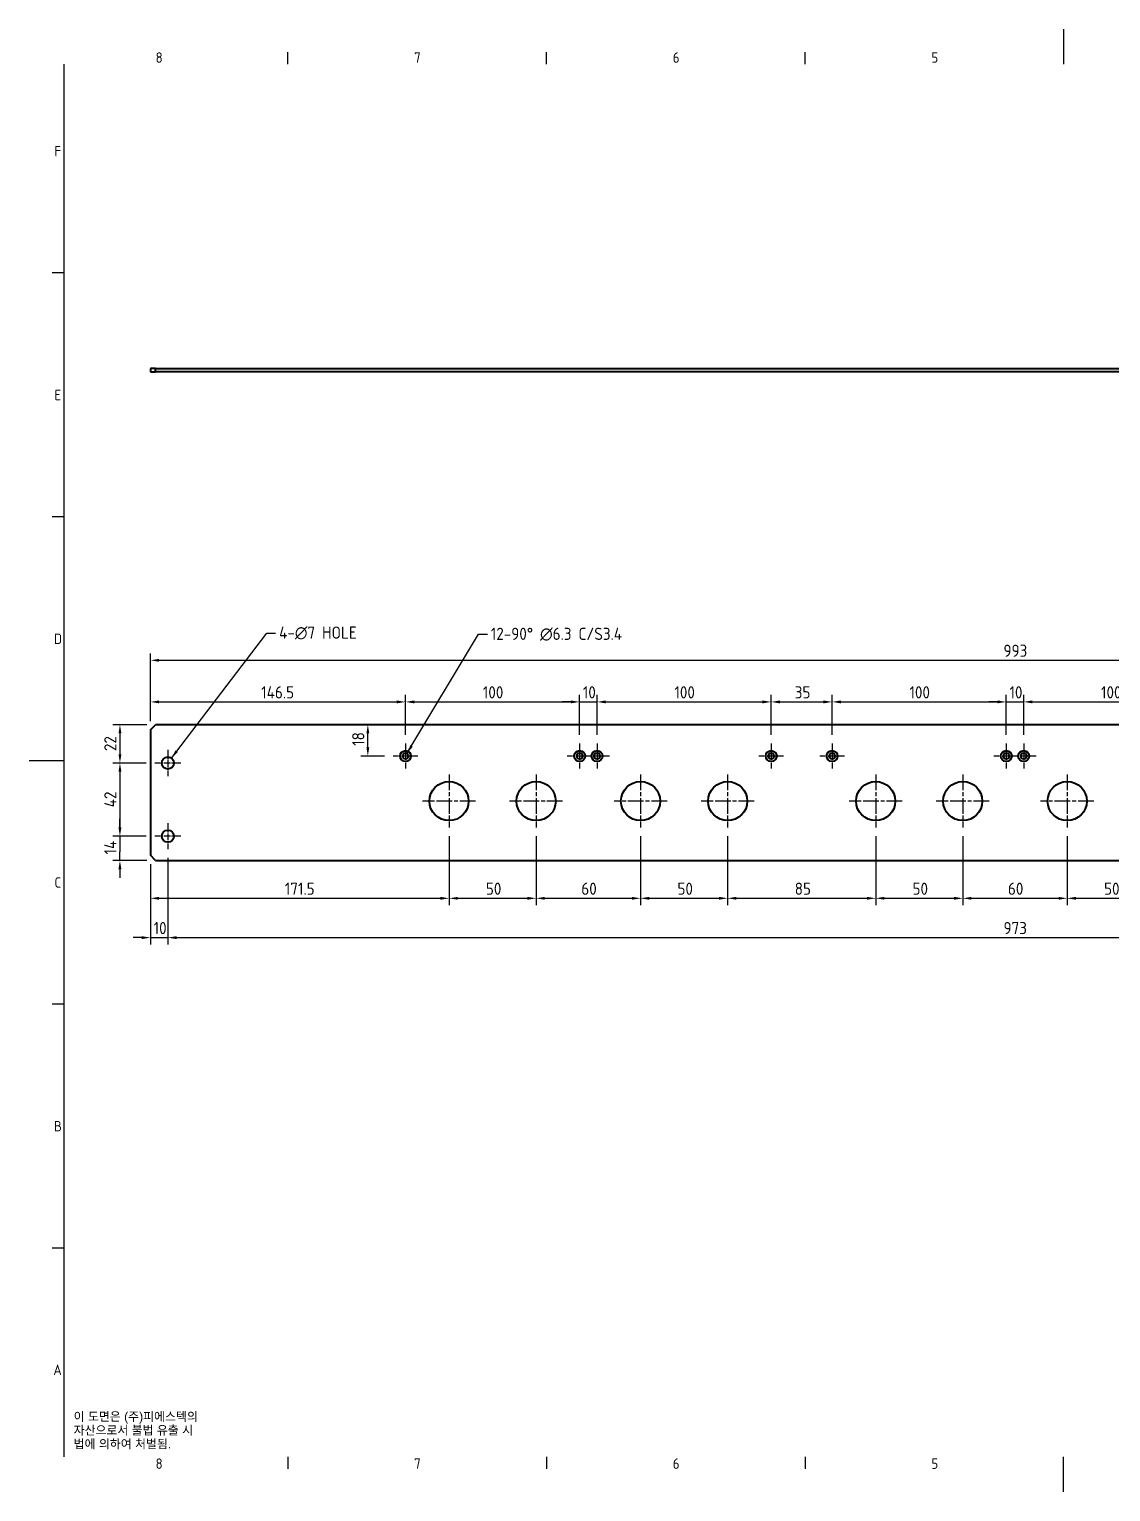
# Model space of a CAD drawing. Header units: millimetres. Extents: x 0 to 1188, y 0 to 840.
# Drawn here: x 0 to 621, y 0 to 840 of the extents above; entities that cross this region are included whole.
import ezdxf

# ---------------------------------------------------------------- set-up
doc = ezdxf.new("R2010")
doc.units = ezdxf.units.MM
doc.header["$LTSCALE"] = 2
doc.linetypes.add('CHAIN', pattern=[0.3543, 0.2362, -0.0295, 0.0591, -0.0295])
doc.layers.get('0').update_dxf_attribs({"color": 3, "lineweight": 25})
for name, color, linetype, lineweight in [('가시적인 것(ISO)', 3, 'Continuous', 40), ('경계(ISO)', 7, 'Continuous', 25), ('기호(ISO)', 5, 'Continuous', 25), ('중심 표식(ISO)', 1, 'Continuous', 25), ('치수(ISO)', 2, 'Continuous', 25)]:
    doc.layers.add(name, color=color, linetype=linetype, lineweight=lineweight)
doc.styles.add('문자 텍스트_PSTEK_POSCO', font='isocp.shx')
doc.styles.add('치수 텍스트_PSTEK_POSCO', font='isocp.shx')
doc.dimstyles.new('치수_PSTEK_POSCO', dxfattribs={"dimscale": 2, "dimtxt": 3.5, "dimasz": 2.5, "dimexe": 2, "dimexo": 2.5, "dimgap": 1, "dimtad": 1, "dimrnd": 1e-08, "dimdsep": 46, "dimtxsty": '치수 텍스트_PSTEK_POSCO', "dimcen": 0.09, "dimdle": 10, "dimclrd": 7, "dimclre": 7, "dimclrt": 2, "dimadec": 1, "dimazin": 2, "dimtfac": 1, "dimtmove": 0, "dimatfit": 3, "dimfxl": 0, "dimtolj": 1, "dimlwd": -1, "dimlwe": -1, "dimarcsym": 0})
doc.dimstyles.new('치수_PSTEK_POSCO$7', dxfattribs={"dimscale": 2, "dimtxt": 3.5, "dimasz": 2.5, "dimexe": 2, "dimexo": 2.5, "dimgap": 1, "dimtad": 1, "dimrnd": 1e-08, "dimdsep": 46, "dimtxsty": '치수 텍스트_PSTEK_POSCO', "dimcen": 0.09, "dimdle": 10, "dimclrd": 7, "dimclre": 7, "dimclrt": 2, "dimadec": 1, "dimazin": 2, "dimtfac": 1, "dimtmove": 0, "dimatfit": 3, "dimfxl": 0, "dimtolj": 1, "dimlwd": -1, "dimlwe": -1, "dimarcsym": 0})

# ---------------------------------------------------------------- blocks, each defined once
blk = doc.blocks.new('경계 Default Border')
at = {"layer": '경계(ISO)'}
for p, q in [((74.25, 410), (74.25, 413.4)), ((148.5, 410), (148.5, 413.4)), ((222.75, 410), (222.75, 413.4)), ((10, 350), (6.6, 350)), ((10, 280), (6.6, 280)), ((10, 140), (6.6, 140)), ((10, 70), (6.6, 70)), ((74.25, 10), (74.25, 6.6)), ((148.5, 10), (148.5, 6.6)), ((222.75, 10), (222.75, 6.6))]:
    blk.add_line(p, q, dxfattribs=at)
at = {"layer": '경계(ISO)', "flags": 128}
for points in [[(297, 420), (297, 410)], [(10, 10), (10, 410)], [(0, 210), (10, 210)], [(297, 0), (297, 10)]]:
    blk.add_lwpolyline(points, dxfattribs=at)
at = {"layer": '경계(ISO)', "color": 2, "char_height": 3, "attachment_point": 7, "style": '문자 텍스트_PSTEK_POSCO'}
for s, insert in [('8', (36.27, 410.37)), ('7', (110.52, 410.39)), ('6', (184.77, 410.37)), ('5', (259.02, 410.37)), ('F', (7.24, 383.5)), ('E', (7.24, 313.47)), ('D', (7.08, 243.47)), ('C', (7.24, 173.47)), ('B', (7.08, 103.47)), ('A', (6.91, 33.49)), ('8', (36.27, 6.57)), ('7', (110.52, 6.59)), ('6', (184.77, 6.57)), ('5', (259.02, 6.57))]:
    blk.add_mtext(s, dxfattribs=dict(at, insert=insert))
blk = doc.blocks.new('*D23')
at = {"layer": 'Defpoints', "color": 0}
for p in [(1062.58, 477.55), (69.58, 437.55), (1062.58, 437.55)]:
    blk.add_point(p, dxfattribs=at)
at = {"layer": '치수(ISO)', "color": 7}
for p, q in [((69.58, 442.55), (69.58, 481.55)), ((1062.58, 442.55), (1062.58, 481.55)), ((74.58, 477.55), (1057.58, 477.55))]:
    blk.add_line(p, q, dxfattribs=at)
for points in [[(74.58, 478.38), (74.58, 476.72), (69.58, 477.55)], [(1057.58, 478.38), (1057.58, 476.72), (1062.58, 477.55)]]:
    blk.add_solid(points, dxfattribs=at)
at = {"layer": '치수(ISO)', "color": 2, "insert": (559.47, 483.05), "char_height": 7, "attachment_point": 4, "style": '치수 텍스트_PSTEK_POSCO'}
blk.add_mtext('\\A1;993', dxfattribs=at)
blk = doc.blocks.new('*D24')
at = {"layer": 'Defpoints', "color": 0}
for p in [(72.58, 440.55), (52.08, 418.55), (72.08, 418.55)]:
    blk.add_point(p, dxfattribs=at)
at = {"layer": '치수(ISO)', "color": 7}
for p, q in [((67.58, 440.55), (48.08, 440.55)), ((52.08, 435.55), (52.08, 423.55)), ((67.08, 418.55), (48.08, 418.55))]:
    blk.add_line(p, q, dxfattribs=at)
for points in [[(51.24, 435.55), (52.91, 435.55), (52.08, 440.55)], [(51.24, 423.55), (52.91, 423.55), (52.08, 418.55)]]:
    blk.add_solid(points, dxfattribs=at)
at = {"layer": '치수(ISO)', "color": 2, "insert": (46.57, 425.4), "char_height": 7, "attachment_point": 4, "rotation": 90, "style": '치수 텍스트_PSTEK_POSCO'}
blk.add_mtext('\\A1;22', dxfattribs=at)
blk = doc.blocks.new('*D25')
at = {"layer": 'Defpoints', "color": 0}
for p in [(72.08, 418.55), (52.08, 376.55), (72.08, 376.55)]:
    blk.add_point(p, dxfattribs=at)
at = {"layer": '치수(ISO)', "color": 7}
for p, q in [((67.08, 418.55), (48.08, 418.55)), ((52.08, 413.55), (52.08, 381.55)), ((67.08, 376.55), (48.08, 376.55))]:
    blk.add_line(p, q, dxfattribs=at)
for points in [[(51.24, 413.55), (52.91, 413.55), (52.08, 418.55)], [(51.24, 381.55), (52.91, 381.55), (52.08, 376.55)]]:
    blk.add_solid(points, dxfattribs=at)
at = {"layer": '치수(ISO)', "color": 2, "insert": (46.57, 393.14), "char_height": 7, "attachment_point": 4, "rotation": 90, "style": '치수 텍스트_PSTEK_POSCO'}
blk.add_mtext('\\A1;42', dxfattribs=at)
blk = doc.blocks.new('*D26')
at = {"layer": 'Defpoints', "color": 0}
for p in [(72.08, 376.55), (52.08, 362.55), (72.58, 362.55)]:
    blk.add_point(p, dxfattribs=at)
at = {"layer": '치수(ISO)', "color": 7}
for p, q in [((52.08, 381.55), (52.08, 386.55)), ((67.08, 376.55), (48.08, 376.55)), ((52.08, 376.55), (52.08, 371.55)), ((52.08, 371.55), (52.08, 367.55)), ((67.58, 362.55), (48.08, 362.55)), ((52.08, 362.55), (52.08, 367.55)), ((52.08, 357.55), (52.08, 352.55))]:
    blk.add_line(p, q, dxfattribs=at)
for points in [[(51.24, 381.55), (52.91, 381.55), (52.08, 376.55)], [(51.24, 357.55), (52.91, 357.55), (52.08, 362.55)]]:
    blk.add_solid(points, dxfattribs=at)
at = {"layer": '치수(ISO)', "color": 2, "insert": (46.58, 366.05), "char_height": 7, "attachment_point": 4, "rotation": 90, "style": '치수 텍스트_PSTEK_POSCO'}
blk.add_mtext('\\A1;14', dxfattribs=at)
blk = doc.blocks.new('*D27')
at = {"layer": 'Defpoints', "color": 0}
for p in [(69.58, 365.55), (79.58, 369.05), (79.58, 318.26)]:
    blk.add_point(p, dxfattribs=at)
at = {"layer": '치수(ISO)', "color": 7}
for p, q in [((79.58, 364.05), (79.58, 314.26)), ((69.58, 360.55), (69.58, 314.26)), ((64.58, 318.26), (59.58, 318.26)), ((69.58, 318.26), (79.58, 318.26)), ((84.58, 318.26), (89.58, 318.26))]:
    blk.add_line(p, q, dxfattribs=at)
for points in [[(64.58, 319.09), (64.58, 317.43), (69.58, 318.26)], [(84.58, 319.09), (84.58, 317.43), (79.58, 318.26)]]:
    blk.add_solid(points, dxfattribs=at)
at = {"layer": '치수(ISO)', "color": 2, "insert": (71.42, 323.76), "char_height": 7, "attachment_point": 4, "style": '치수 텍스트_PSTEK_POSCO'}
blk.add_mtext('\\A1;10', dxfattribs=at)
blk = doc.blocks.new('*D28')
at = {"layer": 'Defpoints', "color": 0}
for p in [(79.58, 369.05), (1052.58, 369.05), (1052.58, 318.26)]:
    blk.add_point(p, dxfattribs=at)
at = {"layer": '치수(ISO)', "color": 7}
for p, q in [((79.58, 364.05), (79.58, 314.26)), ((1052.58, 364.05), (1052.58, 314.26)), ((84.58, 318.26), (1047.58, 318.26))]:
    blk.add_line(p, q, dxfattribs=at)
for points in [[(84.58, 319.09), (84.58, 317.43), (79.58, 318.26)], [(1047.58, 319.09), (1047.58, 317.43), (1052.58, 318.26)]]:
    blk.add_solid(points, dxfattribs=at)
at = {"layer": '치수(ISO)', "color": 2, "insert": (559.49, 323.76), "char_height": 7, "attachment_point": 4, "style": '치수 텍스트_PSTEK_POSCO'}
blk.add_mtext('\\A1;973', dxfattribs=at)
blk = doc.blocks.new('*D32')
at = {"layer": 'Defpoints', "color": 0}
for p in [(138.05, 440.55), (194.44, 440.55), (208.93, 422.55)]:
    blk.add_point(p, dxfattribs=at)
at = {"layer": '치수(ISO)', "color": 7}
for p, q in [((194.44, 427.55), (194.44, 435.55)), ((203.93, 422.55), (190.44, 422.55))]:
    blk.add_line(p, q, dxfattribs=at)
for points in [[(193.61, 435.55), (195.27, 435.55), (194.44, 440.55)], [(193.61, 427.55), (195.27, 427.55), (194.44, 422.55)]]:
    blk.add_solid(points, dxfattribs=at)
at = {"layer": '치수(ISO)', "color": 2, "insert": (188.94, 428.4), "char_height": 7, "attachment_point": 4, "rotation": 90, "style": '치수 텍스트_PSTEK_POSCO'}
blk.add_mtext('\\A1;18', dxfattribs=at)
blk = doc.blocks.new('*D33')
at = {"layer": 'Defpoints', "color": 0}
for p in [(216.08, 453.65), (69.58, 437.55), (216.08, 429.7)]:
    blk.add_point(p, dxfattribs=at)
at = {"layer": '치수(ISO)', "color": 7}
for p, q in [((69.58, 442.55), (69.58, 457.65)), ((74.58, 453.65), (211.08, 453.65)), ((216.08, 434.7), (216.08, 457.65))]:
    blk.add_line(p, q, dxfattribs=at)
for points in [[(74.58, 454.49), (74.58, 452.82), (69.58, 453.65)], [(211.08, 454.49), (211.08, 452.82), (216.08, 453.65)]]:
    blk.add_solid(points, dxfattribs=at)
at = {"layer": '치수(ISO)', "color": 2, "insert": (133.21, 459.15), "char_height": 7, "attachment_point": 4, "style": '치수 텍스트_PSTEK_POSCO'}
blk.add_mtext('\\A1;146.5', dxfattribs=at)
blk = doc.blocks.new('*D34')
at = {"layer": 'Defpoints', "color": 0}
for p in [(316.08, 453.65), (216.08, 429.7), (316.08, 429.7)]:
    blk.add_point(p, dxfattribs=at)
at = {"layer": '치수(ISO)', "color": 7}
for p, q in [((216.08, 434.7), (216.08, 457.65)), ((221.08, 453.65), (311.08, 453.65)), ((316.08, 434.7), (316.08, 457.65))]:
    blk.add_line(p, q, dxfattribs=at)
for points in [[(221.08, 454.49), (221.08, 452.82), (216.08, 453.65)], [(311.08, 454.49), (311.08, 452.82), (316.08, 453.65)]]:
    blk.add_solid(points, dxfattribs=at)
at = {"layer": '치수(ISO)', "color": 2, "insert": (260.49, 459.15), "char_height": 7, "attachment_point": 4, "style": '치수 텍스트_PSTEK_POSCO'}
blk.add_mtext('\\A1;100', dxfattribs=at)
blk = doc.blocks.new('*D35')
at = {"layer": 'Defpoints', "color": 0}
for p in [(326.08, 453.65), (316.08, 429.7), (326.08, 429.7)]:
    blk.add_point(p, dxfattribs=at)
at = {"layer": '치수(ISO)', "color": 7}
for p, q in [((311.08, 453.65), (306.08, 453.65)), ((316.08, 434.7), (316.08, 457.65)), ((316.08, 453.65), (326.08, 453.65)), ((326.08, 434.7), (326.08, 457.65)), ((331.08, 453.65), (336.08, 453.65))]:
    blk.add_line(p, q, dxfattribs=at)
for points in [[(311.08, 454.49), (311.08, 452.82), (316.08, 453.65)], [(331.08, 454.49), (331.08, 452.82), (326.08, 453.65)]]:
    blk.add_solid(points, dxfattribs=at)
at = {"layer": '치수(ISO)', "color": 2, "insert": (317.92, 459.15), "char_height": 7, "attachment_point": 4, "style": '치수 텍스트_PSTEK_POSCO'}
blk.add_mtext('\\A1;10', dxfattribs=at)
blk = doc.blocks.new('*D36')
at = {"layer": 'Defpoints', "color": 0}
for p in [(426.08, 453.65), (326.08, 429.7), (426.08, 429.7)]:
    blk.add_point(p, dxfattribs=at)
at = {"layer": '치수(ISO)', "color": 7}
for p, q in [((326.08, 434.7), (326.08, 457.65)), ((331.08, 453.65), (421.08, 453.65)), ((426.08, 434.7), (426.08, 457.65))]:
    blk.add_line(p, q, dxfattribs=at)
for points in [[(331.08, 454.49), (331.08, 452.82), (326.08, 453.65)], [(421.08, 454.49), (421.08, 452.82), (426.08, 453.65)]]:
    blk.add_solid(points, dxfattribs=at)
at = {"layer": '치수(ISO)', "color": 2, "insert": (370.49, 459.15), "char_height": 7, "attachment_point": 4, "style": '치수 텍스트_PSTEK_POSCO'}
blk.add_mtext('\\A1;100', dxfattribs=at)
blk = doc.blocks.new('*D37')
at = {"layer": 'Defpoints', "color": 0}
for p in [(461.08, 453.65), (426.08, 429.7), (461.08, 429.7)]:
    blk.add_point(p, dxfattribs=at)
at = {"layer": '치수(ISO)', "color": 7}
for p, q in [((426.08, 434.7), (426.08, 457.65)), ((431.08, 453.65), (456.08, 453.65)), ((461.08, 434.7), (461.08, 457.65))]:
    blk.add_line(p, q, dxfattribs=at)
for points in [[(431.08, 454.49), (431.08, 452.82), (426.08, 453.65)], [(456.08, 454.49), (456.08, 452.82), (461.08, 453.65)]]:
    blk.add_solid(points, dxfattribs=at)
at = {"layer": '치수(ISO)', "color": 2, "insert": (439.6, 459.15), "char_height": 7, "attachment_point": 4, "style": '치수 텍스트_PSTEK_POSCO'}
blk.add_mtext('\\A1;35', dxfattribs=at)
blk = doc.blocks.new('*D38')
at = {"layer": 'Defpoints', "color": 0}
for p in [(561.08, 453.65), (461.08, 429.7), (561.08, 429.7)]:
    blk.add_point(p, dxfattribs=at)
at = {"layer": '치수(ISO)', "color": 7}
for p, q in [((461.08, 434.7), (461.08, 457.65)), ((466.08, 453.65), (556.08, 453.65)), ((561.08, 434.7), (561.08, 457.65))]:
    blk.add_line(p, q, dxfattribs=at)
for points in [[(466.08, 454.49), (466.08, 452.82), (461.08, 453.65)], [(556.08, 454.49), (556.08, 452.82), (561.08, 453.65)]]:
    blk.add_solid(points, dxfattribs=at)
at = {"layer": '치수(ISO)', "color": 2, "insert": (505.49, 459.15), "char_height": 7, "attachment_point": 4, "style": '치수 텍스트_PSTEK_POSCO'}
blk.add_mtext('\\A1;100', dxfattribs=at)
blk = doc.blocks.new('*D39')
at = {"layer": 'Defpoints', "color": 0}
for p in [(571.08, 453.65), (561.08, 429.7), (571.08, 429.7)]:
    blk.add_point(p, dxfattribs=at)
at = {"layer": '치수(ISO)', "color": 7}
for p, q in [((556.08, 453.65), (551.08, 453.65)), ((561.08, 434.7), (561.08, 457.65)), ((561.08, 453.65), (571.08, 453.65)), ((571.08, 434.7), (571.08, 457.65)), ((576.08, 453.65), (581.08, 453.65))]:
    blk.add_line(p, q, dxfattribs=at)
for points in [[(556.08, 454.49), (556.08, 452.82), (561.08, 453.65)], [(576.08, 454.49), (576.08, 452.82), (571.08, 453.65)]]:
    blk.add_solid(points, dxfattribs=at)
at = {"layer": '치수(ISO)', "color": 2, "insert": (562.92, 459.15), "char_height": 7, "attachment_point": 4, "style": '치수 텍스트_PSTEK_POSCO'}
blk.add_mtext('\\A1;10', dxfattribs=at)
blk = doc.blocks.new('*D40')
at = {"layer": 'Defpoints', "color": 0}
for p in [(671.08, 453.65), (571.08, 429.7), (671.08, 429.7)]:
    blk.add_point(p, dxfattribs=at)
at = {"layer": '치수(ISO)', "color": 7}
for p, q in [((571.08, 434.7), (571.08, 457.65)), ((576.08, 453.65), (666.08, 453.65)), ((671.08, 434.7), (671.08, 457.65))]:
    blk.add_line(p, q, dxfattribs=at)
for points in [[(576.08, 454.49), (576.08, 452.82), (571.08, 453.65)], [(666.08, 454.49), (666.08, 452.82), (671.08, 453.65)]]:
    blk.add_solid(points, dxfattribs=at)
at = {"layer": '치수(ISO)', "color": 2, "insert": (615.49, 459.15), "char_height": 7, "attachment_point": 4, "style": '치수 텍스트_PSTEK_POSCO'}
blk.add_mtext('\\A1;100', dxfattribs=at)
blk = doc.blocks.new('*D47')
at = {"layer": 'Defpoints', "color": 0}
for p in [(241.08, 381.45), (69.58, 365.55), (241.08, 340.85)]:
    blk.add_point(p, dxfattribs=at)
at = {"layer": '치수(ISO)', "color": 7}
for p, q in [((241.08, 376.45), (241.08, 336.85)), ((69.58, 360.55), (69.58, 336.85)), ((74.58, 340.85), (236.08, 340.85))]:
    blk.add_line(p, q, dxfattribs=at)
for points in [[(74.58, 341.69), (74.58, 340.02), (69.58, 340.85)], [(236.08, 341.69), (236.08, 340.02), (241.08, 340.85)]]:
    blk.add_solid(points, dxfattribs=at)
at = {"layer": '치수(ISO)', "color": 2, "insert": (146.76, 346.35), "char_height": 7, "attachment_point": 4, "style": '치수 텍스트_PSTEK_POSCO'}
blk.add_mtext('\\A1;171.5', dxfattribs=at)
blk = doc.blocks.new('*D48')
at = {"layer": 'Defpoints', "color": 0}
for p in [(241.08, 381.45), (291.08, 381.45), (291.08, 340.85)]:
    blk.add_point(p, dxfattribs=at)
at = {"layer": '치수(ISO)', "color": 7}
for p, q in [((241.08, 376.45), (241.08, 336.85)), ((291.08, 376.45), (291.08, 336.85)), ((246.08, 340.85), (286.08, 340.85))]:
    blk.add_line(p, q, dxfattribs=at)
for points in [[(246.08, 341.69), (246.08, 340.02), (241.08, 340.85)], [(286.08, 341.69), (286.08, 340.02), (291.08, 340.85)]]:
    blk.add_solid(points, dxfattribs=at)
at = {"layer": '치수(ISO)', "color": 2, "insert": (262.24, 346.35), "char_height": 7, "attachment_point": 4, "style": '치수 텍스트_PSTEK_POSCO'}
blk.add_mtext('\\A1;50', dxfattribs=at)
blk = doc.blocks.new('*D49')
at = {"layer": 'Defpoints', "color": 0}
for p in [(291.08, 381.45), (351.08, 381.45), (351.08, 340.85)]:
    blk.add_point(p, dxfattribs=at)
at = {"layer": '치수(ISO)', "color": 7}
for p, q in [((291.08, 376.45), (291.08, 336.85)), ((351.08, 376.45), (351.08, 336.85)), ((296.08, 340.85), (346.08, 340.85))]:
    blk.add_line(p, q, dxfattribs=at)
for points in [[(296.08, 341.69), (296.08, 340.02), (291.08, 340.85)], [(346.08, 341.69), (346.08, 340.02), (351.08, 340.85)]]:
    blk.add_solid(points, dxfattribs=at)
at = {"layer": '치수(ISO)', "color": 2, "insert": (317.03, 346.35), "char_height": 7, "attachment_point": 4, "style": '치수 텍스트_PSTEK_POSCO'}
blk.add_mtext('\\A1;60', dxfattribs=at)
blk = doc.blocks.new('*D50')
at = {"layer": 'Defpoints', "color": 0}
for p in [(351.08, 381.45), (401.08, 381.45), (401.08, 340.85)]:
    blk.add_point(p, dxfattribs=at)
at = {"layer": '치수(ISO)', "color": 7}
for p, q in [((351.08, 376.45), (351.08, 336.85)), ((401.08, 376.45), (401.08, 336.85)), ((356.08, 340.85), (396.08, 340.85))]:
    blk.add_line(p, q, dxfattribs=at)
for points in [[(356.08, 341.69), (356.08, 340.02), (351.08, 340.85)], [(396.08, 341.69), (396.08, 340.02), (401.08, 340.85)]]:
    blk.add_solid(points, dxfattribs=at)
at = {"layer": '치수(ISO)', "color": 2, "insert": (372.24, 346.35), "char_height": 7, "attachment_point": 4, "style": '치수 텍스트_PSTEK_POSCO'}
blk.add_mtext('\\A1;50', dxfattribs=at)
blk = doc.blocks.new('*D51')
at = {"layer": 'Defpoints', "color": 0}
for p in [(401.08, 381.45), (486.08, 381.45), (486.08, 340.85)]:
    blk.add_point(p, dxfattribs=at)
at = {"layer": '치수(ISO)', "color": 7}
for p, q in [((401.08, 376.45), (401.08, 336.85)), ((486.08, 376.45), (486.08, 336.85)), ((406.08, 340.85), (481.08, 340.85))]:
    blk.add_line(p, q, dxfattribs=at)
for points in [[(406.08, 341.69), (406.08, 340.02), (401.08, 340.85)], [(481.08, 341.69), (481.08, 340.02), (486.08, 340.85)]]:
    blk.add_solid(points, dxfattribs=at)
at = {"layer": '치수(ISO)', "color": 2, "insert": (439.6, 346.35), "char_height": 7, "attachment_point": 4, "style": '치수 텍스트_PSTEK_POSCO'}
blk.add_mtext('\\A1;85', dxfattribs=at)
blk = doc.blocks.new('*D52')
at = {"layer": 'Defpoints', "color": 0}
for p in [(486.08, 381.45), (536.08, 381.45), (536.08, 340.85)]:
    blk.add_point(p, dxfattribs=at)
at = {"layer": '치수(ISO)', "color": 7}
for p, q in [((486.08, 376.45), (486.08, 336.85)), ((536.08, 376.45), (536.08, 336.85)), ((491.08, 340.85), (531.08, 340.85))]:
    blk.add_line(p, q, dxfattribs=at)
for points in [[(491.08, 341.69), (491.08, 340.02), (486.08, 340.85)], [(531.08, 341.69), (531.08, 340.02), (536.08, 340.85)]]:
    blk.add_solid(points, dxfattribs=at)
at = {"layer": '치수(ISO)', "color": 2, "insert": (507.24, 346.35), "char_height": 7, "attachment_point": 4, "style": '치수 텍스트_PSTEK_POSCO'}
blk.add_mtext('\\A1;50', dxfattribs=at)
blk = doc.blocks.new('*D53')
at = {"layer": 'Defpoints', "color": 0}
for p in [(536.08, 381.45), (596.08, 381.45), (596.08, 340.85)]:
    blk.add_point(p, dxfattribs=at)
at = {"layer": '치수(ISO)', "color": 7}
for p, q in [((536.08, 376.45), (536.08, 336.85)), ((596.08, 376.45), (596.08, 336.85)), ((541.08, 340.85), (591.08, 340.85))]:
    blk.add_line(p, q, dxfattribs=at)
for points in [[(541.08, 341.69), (541.08, 340.02), (536.08, 340.85)], [(591.08, 341.69), (591.08, 340.02), (596.08, 340.85)]]:
    blk.add_solid(points, dxfattribs=at)
at = {"layer": '치수(ISO)', "color": 2, "insert": (562.03, 346.35), "char_height": 7, "attachment_point": 4, "style": '치수 텍스트_PSTEK_POSCO'}
blk.add_mtext('\\A1;60', dxfattribs=at)
blk = doc.blocks.new('*D54')
at = {"layer": 'Defpoints', "color": 0}
for p in [(596.08, 381.45), (646.08, 381.45), (646.08, 340.85)]:
    blk.add_point(p, dxfattribs=at)
at = {"layer": '치수(ISO)', "color": 7}
for p, q in [((596.08, 376.45), (596.08, 336.85)), ((646.08, 376.45), (646.08, 336.85)), ((601.08, 340.85), (641.08, 340.85))]:
    blk.add_line(p, q, dxfattribs=at)
for points in [[(601.08, 341.69), (601.08, 340.02), (596.08, 340.85)], [(641.08, 341.69), (641.08, 340.02), (646.08, 340.85)]]:
    blk.add_solid(points, dxfattribs=at)
at = {"layer": '치수(ISO)', "color": 2, "insert": (617.24, 346.35), "char_height": 7, "attachment_point": 4, "style": '치수 텍스트_PSTEK_POSCO'}
blk.add_mtext('\\A1;50', dxfattribs=at)

msp = doc.modelspace()

# ---------------------------------------------------------------- linework, layer by layer
at = {"layer": '가시적인 것(ISO)'}
for p, q in [((72.575, 645.171), (69.575, 645.171)), ((69.575, 645.171), (69.575, 643.171)), ((69.575, 643.171), (72.575, 643.171)), ((72.575, 643.171), (72.575, 645.171)), ((72.575, 645.171), (1059.575, 645.171)), ((1059.575, 643.171), (72.575, 643.171)), ((69.575, 437.55), (72.575, 440.55)), ((69.575, 437.55), (69.575, 365.55)), ((1059.575, 440.55), (72.575, 440.55)), ((72.575, 362.55), (69.575, 365.55)), ((72.575, 362.55), (1059.575, 362.55))]:
    msp.add_line(p, q, dxfattribs=at)
for centre, radius in [((79.575, 418.55), 3.5), ((216.075, 422.55), 3.15), ((216.075, 422.55), 1.7), ((316.075, 422.55), 3.15), ((316.075, 422.55), 1.7), ((326.075, 422.55), 3.15), ((326.075, 422.55), 1.7), ((426.075, 422.55), 3.15), ((426.075, 422.55), 1.7), ((461.075, 422.55), 3.15), ((461.075, 422.55), 1.7), ((561.075, 422.55), 3.15), ((561.075, 422.55), 1.7), ((571.075, 422.55), 3.15), ((571.075, 422.55), 1.7), ((241.075, 396.7), 11.25), ((291.075, 396.7), 11.25), ((351.075, 396.7), 11.25), ((401.075, 396.7), 11.25), ((486.075, 396.7), 11.25), ((536.075, 396.7), 11.25), ((596.075, 396.7), 11.25), ((79.575, 376.55), 3.5)]:
    msp.add_circle(centre, radius, dxfattribs=at)
at = {"layer": '중심 표식(ISO)', "linetype": 'CHAIN', "ltscale": 7.945033}
for p, q in [((216.075, 429.7), (216.075, 415.4)), ((316.075, 429.7), (316.075, 415.4)), ((326.075, 429.7), (326.075, 415.4)), ((426.075, 429.7), (426.075, 415.4)), ((461.075, 429.7), (461.075, 415.4)), ((561.075, 429.7), (561.075, 415.4)), ((571.075, 429.7), (571.075, 415.4)), ((223.225, 422.55), (208.925, 422.55)), ((323.225, 422.55), (308.925, 422.55)), ((333.225, 422.55), (318.925, 422.55)), ((433.225, 422.55), (418.925, 422.55)), ((468.225, 422.55), (453.925, 422.55)), ((568.225, 422.55), (553.925, 422.55)), ((578.225, 422.55), (563.925, 422.55))]:
    msp.add_line(p, q, dxfattribs=at)
at = {"layer": '중심 표식(ISO)', "linetype": 'CHAIN', "ltscale": 8.333956}
for p, q in [((79.575, 426.05), (79.575, 411.05)), ((87.075, 418.55), (72.075, 418.55)), ((79.575, 384.05), (79.575, 369.05)), ((87.075, 376.55), (72.075, 376.55))]:
    msp.add_line(p, q, dxfattribs=at)
at = {"layer": '중심 표식(ISO)', "linetype": 'CHAIN', "ltscale": 19.051651}
for p, q in [((241.075, 411.95), (241.075, 381.45)), ((291.075, 411.95), (291.075, 381.45)), ((351.075, 411.95), (351.075, 381.45)), ((401.075, 411.95), (401.075, 381.45)), ((486.075, 411.95), (486.075, 381.45)), ((536.075, 411.95), (536.075, 381.45)), ((596.075, 411.95), (596.075, 381.45)), ((256.325, 396.7), (225.825, 396.7)), ((306.325, 396.7), (275.825, 396.7)), ((366.325, 396.7), (335.825, 396.7)), ((416.325, 396.7), (385.825, 396.7)), ((501.325, 396.7), (470.825, 396.7)), ((551.325, 396.7), (520.825, 396.7)), ((611.325, 396.7), (580.825, 396.7))]:
    msp.add_line(p, q, dxfattribs=at)

# ---------------------------------------------------------------- block references
at = {"xscale": 2, "yscale": 2, "zscale": 2}
msp.add_blockref('경계 Default Border', (0, 0), dxfattribs=at)

# ---------------------------------------------------------------- texts
at = {"layer": '기호(ISO)', "color": 2, "attachment_point": 4}
for s, insert, char_height, width, line_spacing_factor, style in [('{4-\\fAIGDT|b0|i0;\\H7.0000;n\\fisocp|b0|i0;\\H7.0000;7 HOLE}', (143.504, 493.222), 7, 51.93569, 0.6125, '치수 텍스트_PSTEK_POSCO'), ('{12-90° \\fAIGDT|b0|i0;\\H7.0000;n\\fisocp|b0|i0;\\H7.0000;6.3 C/S3.4}', (265.073, 492.526), 7, 89.65358, 0.6125, '치수 텍스트_PSTEK_POSCO'), ('{\\fArial|b0|i0;\\H5.0000;이 도면은 (주)피에스텍의\\P자산으로서 불법 유출 시 \\P법에 의하여 처벌됨.}', (25.51, 35.029), 5, 78.61221, 0.944221, '문자 텍스트_PSTEK_POSCO')]:
    msp.add_mtext(s, dxfattribs=dict(at, insert=insert, char_height=char_height, width=width, line_spacing_factor=line_spacing_factor, style=style))

# ---------------------------------------------------------------- dimensions: what is measured, and where the dimension line sits
at = {"layer": '치수(ISO)', "color": 7}
for base, p1, p2, angle, override, picture, middle in [((1062.575, 477.55), (69.575, 437.55), (1062.575, 437.55), 180, {"dimdec": 2, "dimtp": 0, "dimtm": 0, "dimtdec": 2, "dimtofl": 0, "dimatfit": 1}, '*D23', (566.075, 477.55)), ((216.075, 453.652), (69.575, 437.55), (216.075, 429.7), 180, {"dimdec": 2, "dimtp": 0, "dimtm": 0, "dimtdec": 2, "dimtofl": 0, "dimatfit": 1}, '*D33', (142.805, 453.652)), ((316.075, 453.652), (216.075, 429.7), (316.075, 429.7), 180, {"dimdec": 2, "dimtp": 0, "dimtm": 0, "dimtdec": 2, "dimtofl": 0, "dimatfit": 1}, '*D34', (266.095, 453.652)), ((326.075, 453.652), (316.075, 429.7), (326.075, 429.7), 180, {"dimdec": 2, "dimtp": 0, "dimtm": 0, "dimtdec": 2, "dimtofl": 1, "dimatfit": 1}, '*D35', (321.075, 453.652)), ((426.075, 453.652), (326.075, 429.7), (426.075, 429.7), 180, {"dimdec": 2, "dimtp": 0, "dimtm": 0, "dimtdec": 2, "dimtofl": 0, "dimatfit": 1}, '*D36', (376.095, 453.652)), ((461.075, 453.652), (426.075, 429.7), (461.075, 429.7), 180, {"dimdec": 2, "dimtp": 0, "dimtm": 0, "dimtdec": 2, "dimtofl": 0, "dimatfit": 1}, '*D37', (443.595, 453.652)), ((561.075, 453.652), (461.075, 429.7), (561.075, 429.7), 180, {"dimdec": 2, "dimtp": 0, "dimtm": 0, "dimtdec": 2, "dimtofl": 0, "dimatfit": 1}, '*D38', (511.095, 453.652)), ((571.075, 453.652), (561.075, 429.7), (571.075, 429.7), 180, {"dimdec": 2, "dimtp": 0, "dimtm": 0, "dimtdec": 2, "dimtofl": 1, "dimatfit": 1}, '*D39', (566.075, 453.652)), ((671.075, 453.652), (571.075, 429.7), (671.075, 429.7), 180, {"dimdec": 2, "dimtp": 0, "dimtm": 0, "dimtdec": 2, "dimtofl": 0, "dimatfit": 1}, '*D40', (621.095, 453.652)), ((52.075, 418.55), (72.575, 440.55), (72.075, 418.55), 90, {"dimdec": 2, "dimtp": 0, "dimtm": 0, "dimtdec": 2, "dimtofl": 0, "dimatfit": 1}, '*D24', (52.075, 429.55)), ((194.44, 440.55), (208.925, 422.55), (138.054, 440.55), 90, {"dimdec": 2, "dimse2": 1, "dimtp": 0, "dimtm": 0, "dimtdec": 2, "dimtofl": 0, "dimatfit": 1}, '*D32', (194.44, 431.55)), ((52.075, 376.55), (72.075, 418.55), (72.075, 376.55), 90, {"dimdec": 2, "dimtp": 0, "dimtm": 0, "dimtdec": 2, "dimtofl": 0, "dimatfit": 1}, '*D25', (52.075, 397.55)), ((52.075, 362.55), (72.075, 376.55), (72.575, 362.55), 90, {"dimdec": 2, "dimtp": 0, "dimtm": 0, "dimtdec": 2, "dimtofl": 0}, '*D26', (52.075, 369.55)), ((241.075, 340.852), (69.575, 365.55), (241.075, 381.45), 180, {"dimdec": 2, "dimtp": 0, "dimtm": 0, "dimtdec": 2, "dimtofl": 0, "dimatfit": 1}, '*D47', (155.305, 340.852)), ((291.075, 340.852), (241.075, 381.45), (291.075, 381.45), 180, {"dimdec": 2, "dimtp": 0, "dimtm": 0, "dimtdec": 2, "dimtofl": 0, "dimatfit": 1}, '*D48', (266.095, 340.852)), ((351.075, 340.852), (291.075, 381.45), (351.075, 381.45), 180, {"dimdec": 2, "dimtp": 0, "dimtm": 0, "dimtdec": 2, "dimtofl": 0, "dimatfit": 1}, '*D49', (321.095, 340.852)), ((401.075, 340.852), (351.075, 381.45), (401.075, 381.45), 180, {"dimdec": 2, "dimtp": 0, "dimtm": 0, "dimtdec": 2, "dimtofl": 0, "dimatfit": 1}, '*D50', (376.095, 340.852)), ((486.075, 340.852), (401.075, 381.45), (486.075, 381.45), 180, {"dimdec": 2, "dimtp": 0, "dimtm": 0, "dimtdec": 2, "dimtofl": 0, "dimatfit": 1}, '*D51', (443.595, 340.852)), ((536.075, 340.852), (486.075, 381.45), (536.075, 381.45), 180, {"dimdec": 2, "dimtp": 0, "dimtm": 0, "dimtdec": 2, "dimtofl": 0, "dimatfit": 1}, '*D52', (511.095, 340.852)), ((596.075, 340.852), (536.075, 381.45), (596.075, 381.45), 180, {"dimdec": 2, "dimtp": 0, "dimtm": 0, "dimtdec": 2, "dimtofl": 0, "dimatfit": 1}, '*D53', (566.095, 340.852)), ((646.075, 340.852), (596.075, 381.45), (646.075, 381.45), 180, {"dimdec": 2, "dimtp": 0, "dimtm": 0, "dimtdec": 2, "dimtofl": 0, "dimatfit": 1}, '*D54', (621.095, 340.852)), ((79.575, 318.261), (69.575, 365.55), (79.575, 369.05), 180, {"dimdec": 2, "dimtp": 0, "dimtm": 0, "dimtdec": 2, "dimtofl": 1, "dimatfit": 1}, '*D27', (74.575, 318.261)), ((1052.575, 318.261), (79.575, 369.05), (1052.575, 369.05), 180, {"dimdec": 2, "dimtp": 0, "dimtm": 0, "dimtdec": 2, "dimtofl": 0, "dimatfit": 1}, '*D28', (566.075, 318.261))]:
    dim = msp.add_linear_dim(base=base, p1=p1, p2=p2, angle=angle, dimstyle='치수_PSTEK_POSCO', override=override, dxfattribs=at)
    dim.commit()
    dim.dimension.update_dxf_attribs({"geometry": picture, "text_midpoint": middle, "dimtype": 160})

# ---------------------------------------------------------------- leaders
at = {"layer": '기호(ISO)', "color": 7, "annotation_type": 0, "has_hookline": 1, "hookline_direction": 0}
for points, text_width in [([(81.655, 421.365), (136.504, 493.222), (141.504, 493.222)], 48.24), ([(216.925, 424.022), (258.073, 492.526), (263.073, 492.526)], 83.41)]:
    msp.add_leader(points, dimstyle='치수_PSTEK_POSCO$7', override={"dimtad": 0}, dxfattribs=dict(at, text_width=text_width))

doc.saveas('drawing.dxf')
